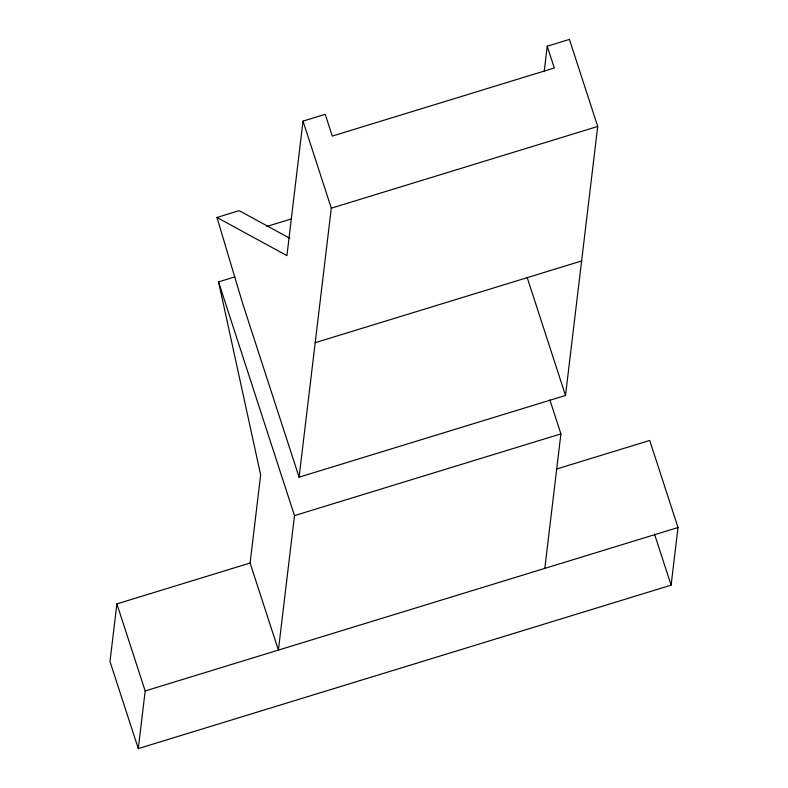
<?xml version="1.0" encoding="UTF-8"?>
<svg xmlns="http://www.w3.org/2000/svg" width="788" height="788" viewBox="0 0 788 788"><rect width="100%" height="100%" fill="white"/><g stroke="black" fill="none" stroke-linecap="round" stroke-linejoin="round"><path stroke-width="1.18" d="M234.922 276.884L218.562 281.897L260.651 474.918L250.101 563.036L116.89 603.894L109.985 661.536L138.284 748.6L671.11 585.169L678.015 527.527L649.716 440.462L556.239 469.126M138.284 748.6L145.179 690.958L116.89 603.894M216.966 217.468L242.517 303.045L299.095 477.173L565.508 395.458L597.718 126.464L569.428 39.4L547.227 46.206L554.299 67.975L332.29 136.078L325.217 114.309L303.016 121.116L286.911 255.617L216.966 217.468L239.168 210.662L289.748 238.242M218.562 281.897L294.495 515.608L278.391 650.1L250.101 563.036M299.095 477.173L331.305 208.18L303.016 121.116M544.183 71.659L547.227 46.206M544.803 568.384L560.908 433.892L549.896 399.999M266.955 226.422L291.629 218.857M331.305 208.18L597.718 126.464M315.2 342.681L581.613 260.966M294.495 515.608L560.908 433.892M145.179 690.958L678.015 527.527M654.513 534.087L671.11 585.169M527.162 277.425L565.508 395.458"/></g></svg>
